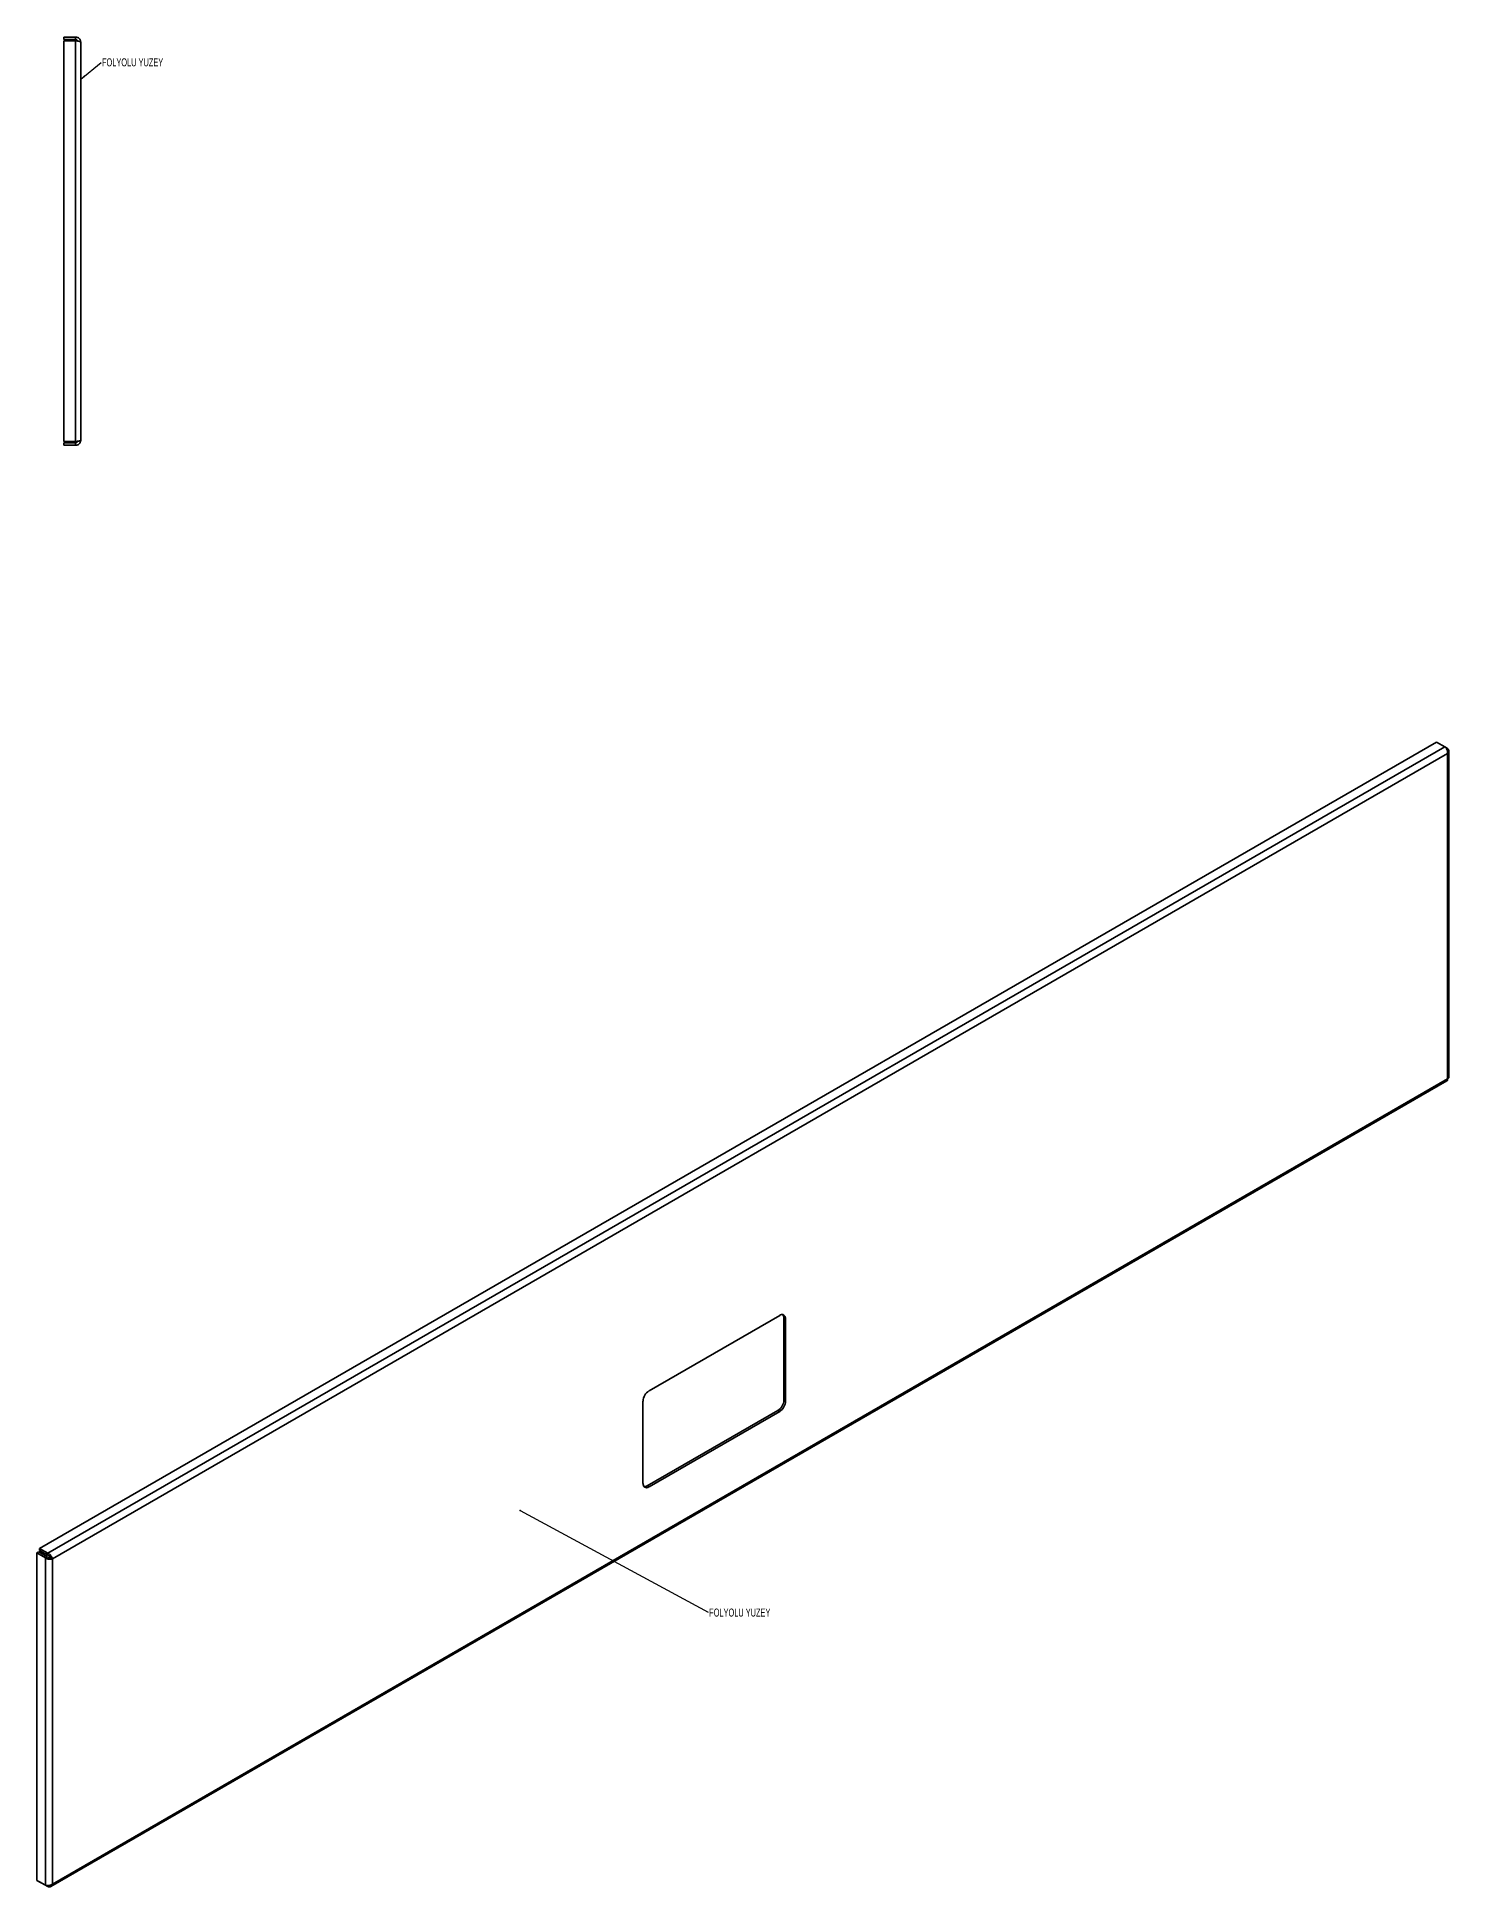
# Model space of a CAD drawing. Header units: millimetres. Extents: x -995 to 1199, y -614 to 487.
# Drawn here: x 359 to 1199, y -614 to 487 of the extents above; entities that cross this region are included whole.
import ezdxf

# ---------------------------------------------------------------- set-up
doc = ezdxf.new("R2010")
doc.units = ezdxf.units.MM
doc.styles.add('SLDTEXTSTYLE0', font='TXT', dxfattribs={"width": 0.605})
doc.dimstyles.new('SLDDIMSTYLE0', dxfattribs={"dimtxt": 0.18, "dimasz": 3, "dimexe": 0, "dimexo": 0.0625, "dimgap": 0, "dimtad": 0, "dimtih": 1, "dimtoh": 1, "dimdec": 0, "dimrnd": 1e-09, "dimzin": 0, "dimdsep": 46, "dimtxsty": 'Standard', "dimsah": 1, "dimcen": 0.09, "dimadec": 0, "dimazin": 0, "dimtfac": 3, "dimtdec": 0, "dimtofl": 0, "dimtmove": 0, "dimatfit": 3, "dimfxl": 1, "dimfrac": 2, "dimtolj": 1, "dimtzin": 0, "dimarcsym": 0})
doc.dimstyles.new('SLDDIMSTYLE1', dxfattribs={"dimtxt": 0.18, "dimasz": 1, "dimexe": 0, "dimexo": 0.0625, "dimgap": 0, "dimtad": 0, "dimtih": 1, "dimtoh": 1, "dimdec": 0, "dimrnd": 1e-09, "dimzin": 0, "dimdsep": 46, "dimtxsty": 'Standard', "dimblk1": 'DOT', "dimblk2": 'DOT', "dimsah": 1, "dimcen": 0.09, "dimadec": 0, "dimazin": 0, "dimtfac": 1, "dimtdec": 0, "dimtofl": 0, "dimtmove": 0, "dimatfit": 3, "dimldrblk": 'DOT', "dimfxl": 1, "dimfrac": 2, "dimtolj": 1, "dimtzin": 0, "dimarcsym": 0})

# ---------------------------------------------------------------- blocks, each defined once
blk = doc.blocks.new('SW_NOTE_0_1')
at = {"color": 0, "linetype": 'Continuous', "lineweight": 0, "insert": (0.6, 2.4), "char_height": 4.763, "attachment_point": 1, "style": 'SLDTEXTSTYLE0'}
blk.add_mtext('FOLYOLU YUZEY', dxfattribs=at)
blk = doc.blocks.new('SW_NOTE_0_2')
at = {"color": 0, "linetype": 'Continuous', "lineweight": 0, "insert": (0.6, 2.2), "char_height": 4.763, "attachment_point": 1, "style": 'SLDTEXTSTYLE0'}
blk.add_mtext('FOLYOLU YUZEY', dxfattribs=at)
blk = doc.blocks.new('_Dot')
at = {"color": 0, "linetype": 'ByBlock', "lineweight": -2}
blk.add_line((-0.5, 0), (-1, 0), dxfattribs=at)
at = {"color": 0, "linetype": 'ByBlock', "const_width": 0.5}
blk.add_lwpolyline([(-0.25, 0, 1), (0.25, 0, 1)], format="xyb", close=True, dxfattribs=at)

msp = doc.modelspace()

# ---------------------------------------------------------------- linework, layer by layer
at = {"color": 7, "linetype": 'Continuous', "lineweight": 35}
for p, q in [((374.7, 487.1), (374.7, 485.6)), ((381.7, 487.1), (374.7, 487.1)), ((381.7, 485.6), (374.7, 485.6)), ((374.7, 484.9), (374.7, 246.3)), ((381.7, 484.9), (374.7, 484.9)), ((381.7, 487.1), (381.7, 485.6)), ((381.7, 484.9), (381.7, 246.3)), ((384.7, 484.1), (384.7, 247.1)), ((381.7, 246.3), (374.7, 246.3)), ((374.7, 244.1), (374.7, 245.6)), ((381.7, 245.6), (374.7, 245.6)), ((381.7, 244.1), (374.7, 244.1)), ((381.7, 244.1), (381.7, 245.6)), ((1191.5, 67.4), (360.3, -412.4)), ((1196.5, 64.6), (1191.5, 67.4)), ((1196.5, 64.6), (365.2, -415.3)), ((1198.1, 60.6), (367.9, -418.6)), ((1198.1, 63.7), (1196.5, 64.6)), ((1198.1, 63.7), (1197.5, 63.3)), ((1198.1, -132.9), (1198.1, 60.6)), ((1198.9, -132), (1198.9, 62.1)), ((367, -613.7), (1197.7, -134.1)), ((367.9, -612.2), (1198.1, -132.9)), ((800.7, -273.7), (722.9, -318.7)), ((804.2, -275.8), (803.1, -275.2)), ((803.1, -275.2), (803.1, -324.2)), ((804.2, -324.8), (804.2, -275.8)), ((719.3, -324.8), (719.3, -373.8)), ((799.6, -330.3), (721.8, -375.2)), ((800.7, -330.9), (799.6, -330.3)), ((804.2, -324.8), (803.1, -324.2)), ((722.9, -375.8), (800.7, -330.9)), ((722.9, -375.8), (721.8, -375.2)), ((358.7, -415.1), (359.8, -414.5)), ((363.7, -418), (358.7, -415.1)), ((358.7, -415.1), (358.7, -610)), ((364.7, -417.4), (359.8, -414.5)), ((365.2, -415.3), (360.3, -412.4)), ((360.3, -412.4), (360.3, -413.7)), ((365.2, -416.5), (360.3, -413.7)), ((363.7, -418), (364.7, -417.4)), ((363.7, -418), (363.7, -612.8)), ((365.2, -415.3), (365.2, -416.5)), ((366.8, -418), (367.9, -418.6)), ((367.9, -418.6), (367.9, -612.2)), ((363.7, -612.8), (358.7, -610)), ((365.2, -613.7), (360.3, -610.9)), ((360.3, -610.9), (360.3, -610.9)), ((365.2, -613.7), (365.2, -613))]:
    msp.add_line(p, q, dxfattribs=at)
for centre, radius, start, end in [((802, -275.4), 2.18, 350.786, 129.2033), ((800.2, -275), 2.93, 357.0347, 36.1924), ((727, -325.1), 7.68, 122.6055, 177.3945), ((795.5, -323.8), 7.68, 302.6055, 357.3945), ((796.5, -324.4), 7.68, 302.6055, 357.3945), ((721.5, -374.1), 2.18, 170.786, 309.2033), ((720.2, -372.7), 2.93, 263.8104, 302.9622)]:
    msp.add_arc(centre, radius, start, end, dxfattribs=at)
for points, knots in [([(384.7, 484.1), (384.7, 484.3), (384.7, 484.5), (384.6, 484.9), (384.6, 485.1), (384.4, 485.4), (384.3, 485.6), (384.1, 485.9), (384, 486.1), (383.7, 486.4), (383.5, 486.5), (383.2, 486.7), (383, 486.8), (382.5, 487), (382.1, 487.1), (381.7, 487.1)], [0, 0, 0, 0, 0.125, 0.125, 0.25, 0.25, 0.375, 0.375, 0.5, 0.5, 0.625, 0.625, 0.75, 0.75, 1, 1, 1, 1]), ([(383.1, 484.6), (383, 484.8), (382.9, 485.1), (382.4, 485.4), (382, 485.6), (381.8, 485.6), (381.7, 485.6)], [0, 0, 0, 0, 0.281862, 0.579572, 0.877282, 1, 1, 1, 1]), ([(381.7, 484.9), (381.9, 484.9), (382.1, 484.8), (382.5, 484.8), (382.7, 484.7), (383, 484.7), (383.2, 484.6), (383.5, 484.6), (383.7, 484.5), (384, 484.5), (384.1, 484.4), (384.3, 484.4), (384.4, 484.3), (384.6, 484.2), (384.7, 484.2), (384.7, 484.1)], [0, 0, 0, 0, 0.125, 0.125, 0.25, 0.25, 0.375, 0.375, 0.5, 0.5, 0.625, 0.625, 0.75, 0.75, 1, 1, 1, 1]), ([(384.7, 247.1), (384.7, 247.1), (384.7, 247), (384.6, 247), (384.6, 246.9), (384.4, 246.9), (384.3, 246.8), (384.1, 246.8), (384, 246.7), (383.7, 246.7), (383.5, 246.6), (383.2, 246.6), (383, 246.5), (382.5, 246.4), (382.1, 246.4), (381.7, 246.3)], [0, 0, 0, 0, 0.125, 0.125, 0.25, 0.25, 0.375, 0.375, 0.5, 0.5, 0.625, 0.625, 0.75, 0.75, 1, 1, 1, 1]), ([(381.7, 244.1), (381.9, 244.1), (382.1, 244.1), (382.5, 244.2), (382.7, 244.3), (383, 244.4), (383.2, 244.5), (383.5, 244.7), (383.7, 244.8), (384, 245.1), (384.1, 245.3), (384.3, 245.6), (384.4, 245.8), (384.6, 246.3), (384.7, 246.7), (384.7, 247.1)], [0, 0, 0, 0, 0.125, 0.125, 0.25, 0.25, 0.375, 0.375, 0.5, 0.5, 0.625, 0.625, 0.75, 0.75, 1, 1, 1, 1]), ([(381.7, 245.6), (381.9, 245.6), (382.2, 245.7), (382.7, 245.9), (383, 246.3), (383.1, 246.5), (383.1, 246.6)], [0, 0, 0, 0, 0.299115, 0.5982299, 0.8972447, 1, 1, 1, 1]), ([(1196.5, 64.6), (1196.6, 64.5), (1196.7, 64.4), (1196.9, 64.1), (1197.1, 64), (1197.3, 63.7), (1197.4, 63.5), (1197.6, 63.2), (1197.6, 63), (1197.8, 62.7), (1197.9, 62.5), (1198, 62.1), (1198, 61.9), (1198.1, 61.3), (1198.1, 60.9), (1198.1, 60.6)], [0, 0, 0, 0, 0.125, 0.125, 0.25, 0.25, 0.375, 0.375, 0.5, 0.5, 0.625, 0.625, 0.75, 0.75, 1, 1, 1, 1]), ([(1198.1, 60.6), (1198.2, 60.7), (1198.3, 60.8), (1198.5, 61.1), (1198.6, 61.2), (1198.8, 61.4), (1198.8, 61.6), (1198.9, 61.9), (1198.9, 62), (1198.9, 62.3), (1198.9, 62.4), (1198.8, 62.7), (1198.8, 62.8), (1198.6, 63.2), (1198.3, 63.5), (1198.1, 63.7)], [0, 0, 0, 0, 0.125, 0.125, 0.25, 0.25, 0.375, 0.375, 0.5, 0.5, 0.625, 0.625, 0.75, 0.75, 1, 1, 1, 1]), ([(1198.9, -132), (1198.9, -132.1), (1198.9, -132.4), (1198.5, -132.7), (1198.2, -132.9), (1198.1, -132.9)], [0, 0, 0, 0, 0.306875, 0.741999, 1, 1, 1, 1]), ([(1198.1, -132.9), (1198.1, -133.2), (1198.1, -133.6), (1197.9, -134), (1197.7, -134.1), (1197.7, -134.1)], [0, 0, 0, 0, 0.435723, 0.871465, 1, 1, 1, 1]), ([(363.7, -418), (363.8, -418.1), (364, -418.2), (364.3, -418.4), (364.5, -418.5), (364.8, -418.6), (365, -418.7), (365.4, -418.8), (365.6, -418.8), (366, -418.9), (366.2, -418.9), (366.6, -418.9), (366.8, -418.9), (367.3, -418.8), (367.6, -418.8), (367.9, -418.6)], [0, 0, 0, 0, 0.125, 0.125, 0.25, 0.25, 0.375, 0.375, 0.5, 0.5, 0.625, 0.625, 0.75, 0.75, 1, 1, 1, 1]), ([(364.7, -417.4), (364.9, -417.5), (365, -417.6), (365.3, -417.8), (365.4, -417.8), (365.6, -417.9), (365.7, -417.9), (365.9, -418), (366, -418), (366.2, -418), (366.3, -418.1), (366.5, -418.1), (366.7, -418.1), (366.8, -418)], [0, 0, 0, 0, 0.25, 0.25, 0.375, 0.375, 0.5, 0.5, 0.625, 0.625, 0.75, 0.75, 1, 1, 1, 1]), ([(367.9, -418.6), (367.9, -418.5), (367.8, -418.3), (367.7, -418), (367.7, -417.9), (367.5, -417.5), (367.4, -417.4), (367.2, -417), (367.1, -416.9), (366.9, -416.6), (366.8, -416.4), (366.5, -416.1), (366.3, -416), (365.9, -415.6), (365.6, -415.4), (365.2, -415.3)], [0, 0, 0, 0, 0.125, 0.125, 0.25, 0.25, 0.375, 0.375, 0.5, 0.5, 0.625, 0.625, 0.75, 0.75, 1, 1, 1, 1]), ([(366.8, -418), (366.8, -417.9), (366.7, -417.7), (366.6, -417.5), (366.5, -417.4), (366.4, -417.3), (366.3, -417.2), (366.2, -417.1), (366.1, -417), (365.9, -416.9), (365.9, -416.8), (365.6, -416.7), (365.4, -416.6), (365.2, -416.5)], [0, 0, 0, 0, 0.25, 0.25, 0.375, 0.375, 0.5, 0.5, 0.625, 0.625, 0.75, 0.75, 1, 1, 1, 1]), ([(367.9, -612.2), (367.8, -612.3), (367.6, -612.4), (367.3, -612.5), (367.1, -612.6), (366.8, -612.8), (366.6, -612.8), (366.2, -612.9), (366, -613), (365.6, -613), (365.4, -613), (365, -613), (364.8, -613), (364.3, -613), (363.9, -612.9), (363.7, -612.8)], [0, 0, 0, 0, 0.125, 0.125, 0.25, 0.25, 0.375, 0.375, 0.5, 0.5, 0.625, 0.625, 0.75, 0.75, 1, 1, 1, 1]), ([(365.2, -613.7), (365.4, -613.8), (365.6, -613.8), (365.9, -613.9), (366, -613.9), (366.3, -613.9), (366.5, -613.9), (366.8, -613.8), (366.9, -613.8), (367.1, -613.6), (367.2, -613.5), (367.4, -613.3), (367.5, -613.2), (367.8, -612.8), (367.9, -612.5), (367.9, -612.2)], [0, 0, 0, 0, 0.125, 0.125, 0.25, 0.25, 0.375, 0.375, 0.5, 0.5, 0.625, 0.625, 0.75, 0.75, 1, 1, 1, 1])]:
    msp.add_open_spline(points, degree=3, knots=knots, dxfattribs=at)

# ---------------------------------------------------------------- block references
at = {"color": 7, "linetype": 'Continuous', "lineweight": 0}
for name, p in [('SW_NOTE_0_1', (396.8, 472)), ('SW_NOTE_0_2', (758.1, -450.4))]:
    msp.add_blockref(name, p, dxfattribs=at)

# ---------------------------------------------------------------- leaders
for points, dimstyle in [([(384.7, 462), (396.8, 472)], 'SLDDIMSTYLE0'), ([(646.2, -389.8), (758.1, -450.4)], 'SLDDIMSTYLE1')]:
    msp.add_leader(points, dimstyle=dimstyle, dxfattribs=at)

doc.saveas('drawing.dxf')
